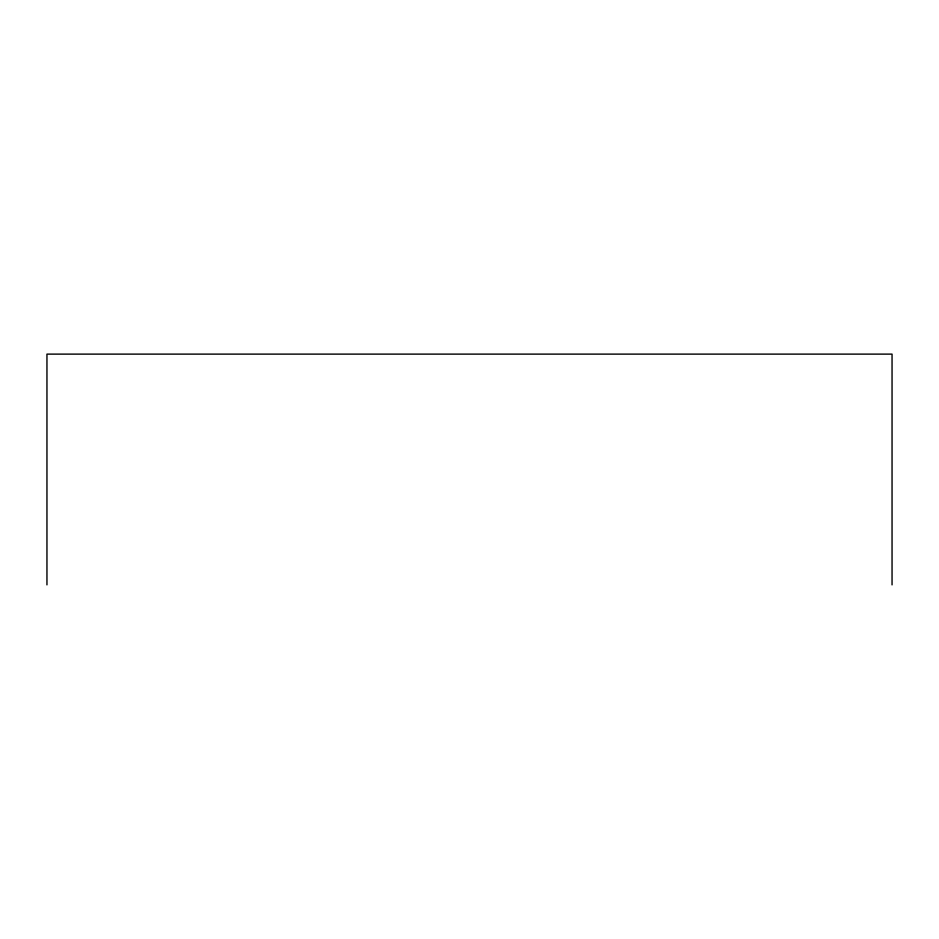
<?xml version="1.0" encoding="UTF-8"?>
<svg xmlns="http://www.w3.org/2000/svg" width="939" height="939" viewBox="0 0 939 939"><rect width="100%" height="100%" fill="white"/><g stroke="black" fill="none" stroke-linecap="round" stroke-linejoin="round"><path stroke-width="1.41" d="M892.05 584.88L892.05 354.12L46.95 354.12L46.95 584.88"/></g></svg>
